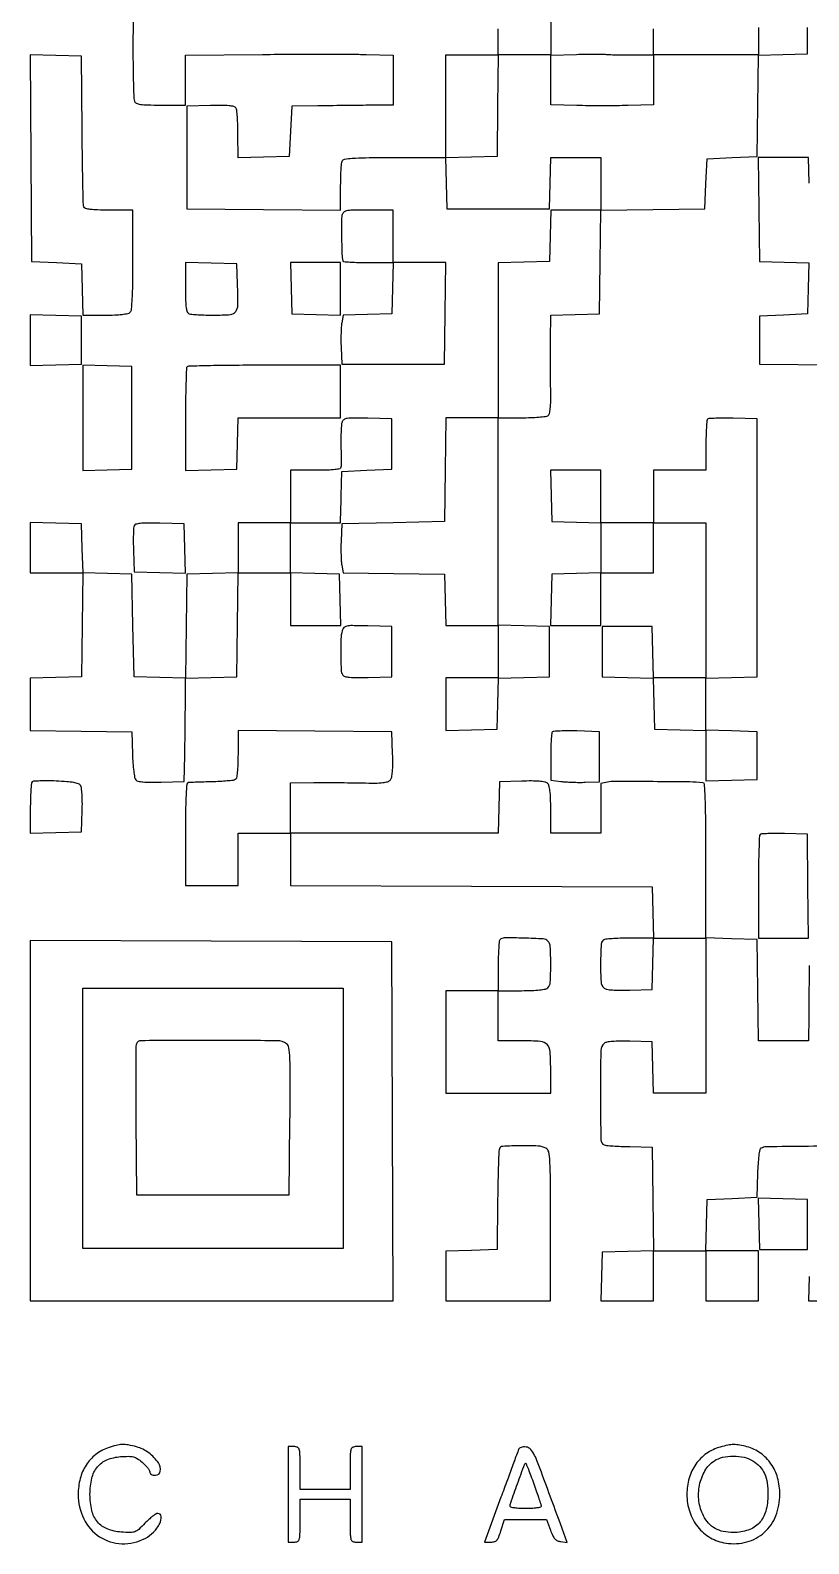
# Model space of a CAD drawing. Extents: x 179 to 1071, y 112 to 1107.
# Drawn here: x 179 to 505, y 112 to 746 of the extents above; entities that cross this region are included whole.
import ezdxf

# ---------------------------------------------------------------- set-up
doc = ezdxf.new("R2010")
doc.units = 0

msp = doc.modelspace()

# ---------------------------------------------------------------- linework, layer by layer
for points in [[(397, 758), (397, 736), (386, 736), (375, 736), (375, 746.954687)], [(484, 747.534983), (484, 736), (462, 736), (440, 736), (440, 747)], [(505.216168, 682.25), (504.932337, 693), (494.446666, 693), (483.960995, 693), (484.230498, 671.25), (484.5, 649.5), (494.783473, 649.214647), (505.066946, 648.929295), (504.783473, 638.214647), (504.5, 627.5), (494.5, 627), (484.5, 626.5), (484.5, 616.5), (484.5, 606.5), (516.75, 606.236147)], [(505.215017, 224.25), (504.930034, 214), (515.965017, 214)]]:
    msp.add_lwpolyline(points)
for points in [[(222.046463, 749.82909, 0.001966), (222, 738.0144, 0.002849), (222.044004, 730.293024, 0.004229), (222.178303, 723.530105, 0.00193), (222.363517, 717.775385, 0.082782), (222.606989, 716.581787, 0.205218), (223.398405, 715.76761, 0.063068), (225.086379, 715.30265, 0.030363), (228.039857, 715.059586, 0.005351), (233.606989, 715), (244, 715), (244, 725.473224), (244, 735.946448), (276.25, 736.223224, -0.00114), (289.421914, 736.306246, -0.001211), (302.33125, 736.326934, -0.001151), (313.444357, 736.292249, -0.005584), (319.75, 736.187616), (331, 735.875232), (331, 725.437616), (331, 715), (320.75, 714.902492, 0.000362), (316.032594, 714.8542, 0.000201), (310.279688, 714.788832, 0.0002), (304.45558, 714.717978, 0.000324), (299.5, 714.652492), (288.5, 714.5), (288, 704), (287.5, 693.5), (276.75, 693.216168), (266, 692.932337), (265.984687, 702.716168, 0.007729), (265.919289, 706.557744, 0.010646), (265.733781, 710.004417, 0.007548), (265.475676, 712.859509, 0.11554), (265.152042, 713.788231, 0.19692), (264.294865, 714.395734, 0.033714), (262.282937, 714.721018, 0.023663), (259.195195, 714.861823, 0.006827), (254.417355, 714.788231), (244.5, 714.5), (244.5, 693), (244.5, 671.5), (276.75, 671.236147), (309, 670.972294), (309, 680.404359, -0.005942), (309.044305, 684.132231, -0.007822), (309.178303, 687.530406, -0.005904), (309.367885, 690.36157, -0.072059), (309.606989, 691.418213, -0.258602), (310.66196, 692.303692, -0.030077), (313.829945, 692.724381, -0.015924), (319.472196, 692.950419, -0.002049), (331.573157, 693), (352.932337, 693), (353.216168, 682.25), (353.5, 671.5), (375, 671.5), (396.5, 671.5), (396.783832, 682.25), (397.067663, 693), (407.533832, 693), (418, 693), (418, 682), (418, 671), (407.533832, 671), (397.067663, 671), (396.783832, 660.25), (396.5, 649.5), (385.75, 649.216168), (375, 648.932337), (375, 616.466168), (375, 584), (364.019502, 584), (353.039005, 584), (352.769502, 562.25), (352.5, 540.5), (331, 540), (309.5, 539.5), (309.192221, 532.5, 0.009322), (309.118419, 529.583091, 0.008787), (309.150921, 526.607369, 0.008782), (309.272364, 523.972652, 0.02997), (309.483826, 522.269767), (310.08321, 519.039533), (331.291605, 518.769767), (352.5, 518.5), (352.783832, 507.75), (353.067663, 497), (364.033832, 497), (375, 497), (375, 486), (375, 475), (364, 475), (353, 475), (353, 463.966168), (353, 452.932337), (363.75, 453.216168), (374.5, 453.5), (374.783492, 464.216508), (375.066984, 474.933016), (385.783492, 475.216508), (396.5, 475.5), (396.5, 486), (396.5, 496.5), (385.75, 496.783832), (375, 497.067663), (375, 540.533832), (375, 584), (384.75, 584.015313, 0.008004), (388.581685, 584.082675, 0.010951), (392.027019, 584.274045, 0.007932), (394.878607, 584.540737, 0.114466), (395.83134, 584.874601, 0.193848), (396.471474, 585.76587, 0.034234), (396.829839, 587.835353, 0.023412), (397.010474, 591.045587, 0.006434), (396.992893, 596.109288, -0.001943), (396.934136, 600.827344, -0.001155), (396.898962, 606.44839, -0.001156), (396.889794, 612.052753, -0.001996), (396.911553, 616.715017), (397, 626.930034), (407.25, 627.215017), (417.5, 627.5), (417.769448, 649.230552), (418.038896, 670.961104), (439.769448, 671.230552), (461.5, 671.5), (462, 682), (462.5, 692.5), (473, 693), (483.5, 693.5), (483.769787, 714.715235), (484.039573, 735.930471), (494.269787, 736.215235), (504.5, 736.5), (504.5, 747.5)], [(505.322108, 354.5, 0.000681), (505.248714, 349.544418, 0.000421), (505.17529, 343.720312, 0.000422), (505.112467, 337.967405, 0.00076), (505.072108, 333.25), (505, 323), (494.519888, 323), (484.039775, 323), (483.769888, 344.25), (483.5, 365.5), (472.75, 365.783832), (462, 366.067663), (462, 398.533832, 0.001612), (461.946938, 414.992971, 0.007973), (461.739435, 424.257798, 0.005595), (461.434371, 430.412141, 0.36865), (460.75, 431.122024, 0.021372), (455.213991, 431.424436, 0.001538), (439.854687, 431.558955, 0.00085), (423.774953, 431.622975, 0.046288), (420.75, 431.349293), (418, 430.841089), (418, 420.420545), (418, 410), (407.5, 410), (397, 410), (397, 419.877555, 0.007345), (396.929838, 424.653266, 0.024181), (396.685192, 427.794146, 0.035127), (396.271246, 429.875583, 0.154085), (395.600715, 430.916414, 0.132968), (394.513859, 431.412685, 0.020746), (392.150171, 431.703614, 0.018924), (388.957683, 431.84141, 0.009044), (384.850715, 431.788859), (375.5, 431.5), (375.216168, 420.75), (374.932337, 410), (353.466168, 409.964286, -0.000133), (335.025778, 409.938495, -0.000283), (320.784342, 409.930423, -0.000357), (309.043755, 409.938817, -0.000493), (298.5, 409.964286), (288, 410), (288, 420.5), (288, 431), (297.75, 431.136688, -0.003057), (302.242778, 431.172203, -0.001688), (307.733241, 431.163502, -0.001683), (313.299076, 431.117164, -0.002704), (318.044012, 431.036024, 0.005921), (323.505002, 430.977776, 0.026386), (326.704713, 431.150519, 0.046163), (328.708593, 431.554545, 0.147776), (329.83287, 432.298621, 0.125695), (330.384361, 433.462066, 0.026178), (330.702765, 435.717885, 0.021055), (330.8471, 438.8689, 0.008638), (330.788859, 443.149285), (330.5, 452.5), (298.25, 452.763853), (266, 453.027706), (266, 443.07287, -0.007985), (265.930179, 438.701395, -0.019217), (265.702616, 435.472954, -0.019568), (265.357905, 433.159775, -0.210572), (264.833894, 432.397341, -0.108379), (264.000724, 432.104811, -0.007361), (261.488813, 431.834951, -0.01027), (258.456871, 431.617006, -0.007511), (255.083894, 431.49486, 0.001402), (251.704817, 431.413821, 0.001902), (248.654331, 431.32049, 0.001265), (246.09418, 431.225927, 0.021286), (245.25, 431.156536, 0.34902), (244.590877, 430.483041, 0.01134), (244.266355, 426.452048, 0.011845), (244.055182, 420.237422, 0.00257), (244, 409.5), (244, 388), (255, 388), (266, 388), (266, 399), (266, 410), (277, 410), (288, 410), (288, 399.006286), (288, 388.012572), (363.75, 387.756286), (439.5, 387.5), (439.783832, 376.75), (440.067663, 366), (430.615619, 366, 0.00593), (426.880092, 365.955696, 0.007809), (423.475463, 365.821697, 0.005887), (420.638889, 365.632128, 0.0721), (419.581787, 365.393011, 0.291576), (418.184254, 363.50405, 0.015142), (417.87348, 355.593716, 0.016944), (418.069793, 347.71109, 0.207735), (419.399285, 345.083586, 0.132968), (420.486141, 344.587315, 0.020746), (422.849829, 344.296386, 0.018924), (426.042317, 344.15859, 0.009044), (430.149285, 344.211141), (439.5, 344.5), (439.783832, 355.25), (440.067663, 366), (451.033832, 366), (462, 366), (462, 333.5), (462, 301), (451.033832, 301), (440.067663, 301), (439.783832, 311.75), (439.5, 322.5), (430.149285, 322.788859, 0.009044), (426.042317, 322.84141, 0.018924), (422.849829, 322.703614, 0.020746), (420.486141, 322.412685, 0.132968), (419.399285, 321.916414, 0.21941), (417.974523, 318.937306, 0.003712), (417.849713, 300.303682, 0.003116), (417.980784, 281.46756, 0.306927), (419.430195, 279.388413, 0.070041), (420.402427, 279.164303, 0.004988), (423.177963, 278.950933, 0.006948), (426.506234, 278.774857, 0.005185), (430.180195, 278.669798), (439.5, 278.5), (439.769408, 256.784029), (440.038815, 235.068057), (429.269408, 234.784029), (418.5, 234.5), (418.215017, 224.25), (417.930034, 214), (428.965017, 214), (440, 214), (440, 224.5), (440, 235), (451, 235), (462, 235), (462, 224.5), (462, 214), (473, 214), (484, 214), (484, 224.5), (484, 235), (472.966168, 235), (461.932337, 235), (462.216168, 245.75), (462.5, 256.5), (473, 257), (483.5, 257.5), (483.788805, 267.464966, -0.009185), (483.978344, 271.465495, -0.015642), (484.302506, 274.797089, -0.011428), (484.70247, 277.423379, -0.213988), (485.160452, 278.099165, -0.13594), (487.320716, 278.728202, -0.001145), (504.929603, 278.919042, -0.001586), (522.196447, 279.011854, -0.092414)]]:
    msp.add_lwpolyline(points, format="xyb")
for points in [[(179.239352, 692.78394), (179.5, 649.5), (190, 649), (200.5, 648.5), (200.783832, 637.75), (201.067663, 627), (210.333832, 627, 0.009429), (214.340542, 627.075567, 0.019113), (217.4843, 627.314752, 0.01999), (219.820105, 627.677649, 0.14891), (220.8, 628.2, 0.175156), (221.391927, 629.461896, 0.00933), (221.721154, 633.954487, 0.010454), (221.937931, 640.406919, 0.003169), (222, 650.2), (222, 671), (211.968615, 671, -0.006687), (207.143254, 671.064539, -0.024254), (204.083888, 671.295185, -0.034895), (202.136957, 671.676706, -0.23972), (201.434434, 672.310267, -0.085622), (201.226821, 673.358221, -0.000619), (201.015937, 682.32419, -0.002335), (200.834856, 692.606317, -0.001491), (200.715819, 704.560267), (200.5, 735.5), (189.739352, 735.78394), (178.978704, 736.067879)], [(430.581787, 736), (440, 736), (440, 725.564338), (440, 715.128677), (429.400107, 714.814338, -0.004692), (424.554047, 714.716137, -0.002696), (418.712026, 714.6841, -0.002693), (412.841483, 714.71519, -0.004492), (407.900107, 714.812384), (397, 715.124768), (397, 725.528552), (397, 735.932337), (407.75, 736.24437, -0.002733), (411.96509, 736.343665, -0.003822), (415.7334, 736.383022, -0.002319), (418.903192, 736.377195, -0.049905), (419.831787, 736.278202, 0.042575), (420.739509, 736.167982, 0.002465), (423.538962, 736.081722, 0.003733), (426.877126, 736.020268, 0.002735)], [(309.564029, 668.75, 0.052474), (309.322294, 666.407041, 0.003242), (309.382006, 659.402264, 0.003708), (309.537487, 652.46968, 0.042166), (309.849214, 649.75, 0.332344), (310.185591, 649.448562, 0.004718), (313.05002, 649.220312, 0.01085), (316.484495, 649.054023, 0.00667), (320.533832, 649), (331.067663, 649), (330.783832, 638.25), (330.5, 627.5), (320.288831, 627.215446), (310.077661, 626.930891), (309.481052, 623.715446, 0.030047), (309.270626, 622.018638, 0.00876), (309.150106, 619.388287, 0.008769), (309.118216, 616.415823, 0.009283), (309.192221, 613.5), (309.5, 606.5), (331, 606.5), (352.5, 606.5), (352.769888, 627.75), (353.039775, 649), (342.019888, 649), (331, 649), (331, 660), (331, 671), (320.519052, 671, 0.003621), (313.889173, 670.951984, 0.047056), (311.438963, 670.685023, 0.152909), (310.229783, 670.014936, 0.139298)], [(244, 638.640821, 0.005326), (244.059521, 633.053621, 0.03028), (244.302479, 630.091792, 0.062919), (244.767294, 628.399526, 0.205485), (245.581787, 627.606989, 0.070903), (246.625722, 627.368235, 0.006355), (249.313053, 627.178303, 0.008172), (252.539052, 627.044332, 0.00629), (256.062735, 627, 0.018396), (262.797882, 627.247889, 0.216958), (265.039599, 628.475084, 0.161461), (265.93815, 631.164284, 0.009253), (265.795054, 640), (265.5, 648.5), (254.75, 648.783832), (244, 649.067663)], [(244.666667, 605.333333, 0.189801), (244.3961, 604.711254, 0.001218), (244.195833, 598.585895, 0.004643), (244.048092, 591.538437, 0.002919), (244, 583.299502), (244, 561.932337), (254.75, 562.216168), (265.5, 562.5), (265.783832, 573.25), (266.067663, 584), (287.533832, 584), (309, 584), (309, 595), (309, 606), (277.166667, 606, 0.00196), (264.914556, 605.951968, 0.003167), (254.488542, 605.804167, 0.00057), (245.302543, 605.605252, 0.192996)], [(309.566807, 582.21049, 0.057887), (309.343827, 581.061517, 0.00756), (309.191861, 578.570083, 0.008714), (309.107494, 575.597391, 0.00719), (309.118381, 572.42637, -0.001773), (309.162999, 569.299259, -0.00237), (309.179978, 566.461184, -0.00165), (309.175083, 564.081611, -0.024531), (309.129791, 563.25, -0.314515), (308.605545, 562.643644, -0.032862), (306.653411, 562.282852, -0.023176), (303.524501, 562.061227, -0.006093), (298.5, 562), (288, 562), (288, 551), (288, 540), (277, 540), (266, 540), (266, 529.533832), (266, 519.067663), (255.25, 518.783832), (244.5, 518.5), (244.230404, 496.716367), (243.960808, 474.932734), (233.230404, 475.216367), (222.5, 475.5), (222, 497), (221.5, 518.5), (211.284601, 518.784601), (201.069202, 519.069202), (200.784601, 529.284601), (200.5, 539.5), (189.75, 539.783832), (179, 540.067663), (179, 529.533832), (179, 519), (190.019502, 519), (201.039005, 519), (200.769502, 497.25), (200.5, 475.5), (189.75, 475.216168), (179, 474.932337), (179, 463.986056), (179, 453.039775), (200.25, 452.769888), (221.5, 452.5), (221.790118, 443.054124, 0.009941), (221.977975, 439.343588, 0.013554), (222.304236, 436.010384, 0.01037), (222.704917, 433.274446, 0.132407), (223.132908, 432.339856, 0.167678), (224.095359, 431.755311, 0.030434), (226.191022, 431.432811, 0.02274), (229.289227, 431.289042, 0.007523), (233.84279, 431.353465), (243.5, 431.635467), (243.704554, 442.567734, 0.001122), (243.786258, 447.529528, 0.000668), (243.86237, 453.436521, 0.000669), (243.922472, 459.323, 0.001158), (243.954554, 464.216168), (244, 474.932337), (254.75, 475.216168), (265.5, 475.5), (265.769502, 497.25), (266.039005, 519), (277.019502, 519), (288, 519), (288, 508), (288, 497), (298.533832, 497), (309.067663, 497), (308.783832, 507.75), (308.5, 518.5), (298.25, 518.784983), (288, 519.069966), (288, 529.534983), (288, 540), (298.5, 540), (309, 540), (309.111066, 545.75, -0.000597), (309.16368, 548.315351, -0.000388), (309.230318, 551.279688, -0.00039), (309.29986, 554.172908, -0.000742), (309.361066, 556.5), (309.5, 561.5), (320, 562), (330.5, 562.5), (330.5, 573), (330.5, 583.5), (320.328217, 583.78412, 0.004367), (314.335144, 583.899146, 0.038934), (311.706415, 583.721777, 0.107799), (310.322338, 583.200855, 0.173903)], [(462.699448, 583.366114, 0.177451), (462.419778, 582.762931, 0.004898), (462.205463, 579.836713, 0.009512), (462.050668, 576.343898, 0.006317), (462, 572.333333), (462, 562), (451, 562), (440, 562), (440, 551), (440, 540), (429, 540), (418, 540), (418, 551), (418, 562), (407.466168, 562), (396.932337, 562), (397.216168, 551.25), (397.5, 540.5), (407.75, 540.215017), (418, 539.930034), (418, 529.5), (418, 519.069966), (407.75, 518.784983), (397.5, 518.5), (397.216168, 507.75), (396.932337, 497), (407.466168, 497), (418, 497), (418, 508), (418, 519), (429, 519), (440, 519), (440, 529.5), (440, 540), (451, 540), (462, 540), (462, 507.5), (462, 475), (451.033832, 475), (440.067663, 475), (439.783832, 485.75), (439.5, 496.5), (429, 496.5), (418.5, 496.5), (418.5, 486), (418.5, 475.5), (429.216508, 475.216508), (439.933016, 474.933016), (440.216508, 464.216508), (440.5, 453.5), (451.25, 453.216168), (462, 452.932337), (462, 442.432337), (462, 431.932337), (472.75, 432.216168), (483.5, 432.5), (483.5, 442.5), (483.5, 452.5), (472.75, 452.783832), (462, 453.067663), (462, 464), (462, 474.932337), (472.75, 475.216168), (483.5, 475.5), (483.5, 529.5), (483.5, 583.5), (473.449448, 583.782781, 0.006672), (469.547259, 583.840477, 0.010046), (466.145783, 583.777033, 0.005301), (463.300668, 583.636532, 0.183378)], [(222.44069, 538.706038, 0.08044), (222.24673, 537.777249, 0.005694), (222.156546, 535.121982, 0.007919), (222.135127, 531.937236, 0.005886), (222.208575, 528.420857), (222.5, 519.5), (233.285361, 519.21581), (244.070721, 518.931619), (243.785361, 529.21581), (243.5, 539.5), (233.232115, 539.785181, 0.005806), (228.041094, 539.869045, 0.026058), (225.006728, 539.724611, 0.044386), (223.172066, 539.374845, 0.236067)], [(309.639072, 494.783598, 0.05738), (309.118747, 491.272237, 0.010932), (309.050085, 484.804229, 0.007371), (309.221352, 478.215727, 0.131918), (309.847958, 476.211769, 0.19692), (310.705135, 475.604266, 0.033714), (312.717063, 475.278982, 0.023663), (315.804805, 475.138177, 0.006827), (320.582645, 475.211769), (330.5, 475.5), (330.5, 486), (330.5, 496.5), (320.375418, 496.783598, 0.003649), (313.903588, 496.917627, 0.049436), (311.551156, 496.716283, 0.157976), (310.35952, 496.069099, 0.125186)], [(397.700461, 452.367127, 0.175911), (397.420808, 451.768672, 0.00544), (397.20576, 449.017239, 0.010058), (397.050765, 445.722285, 0.006723), (397, 441.946877), (397, 432.227088), (401.25, 431.661377, 0.016758), (403.301223, 431.458017, 0.007463), (406.014062, 431.321231, 0.007378), (408.891941, 431.261658, 0.009906), (411.5, 431.297834), (417.5, 431.5), (417.5, 442), (417.5, 452.5), (407.950461, 452.783794, 0.007041), (404.240283, 452.841782, 0.010544), (401.000338, 452.778463, 0.005798), (398.297812, 452.637197, 0.182377)], [(179.75, 431.433331, 0.17298), (179.450672, 430.783818, 0.005502), (179.220313, 427.846519, 0.010068), (179.054365, 424.327739, 0.006748), (179, 420.299502), (179, 409.932337), (189.75, 410.216168), (200.5, 410.5), (200.754537, 419.5, 0.01005), (200.783581, 423.05284, 0.013338), (200.658856, 426.28244, 0.010655), (200.427612, 428.946473, 0.116998), (200.071382, 429.950858, 0.169774), (199.163675, 430.656333, 0.036481), (197.204441, 431.159565, 0.025683), (194.243127, 431.538086, 0.008241), (189.816846, 431.800856, 0.007982), (186.192397, 431.8982, 0.011846), (183.016511, 431.85754, 0.007065), (180.383088, 431.724114, 0.184975)], [(484.700461, 409.367127, 0.189277), (484.416395, 408.715812, 0.00134), (484.20576, 402.60576, 0.004874), (484.05054, 395.561626, 0.003071), (484, 387.333333), (484, 366), (494.519502, 366), (505.039005, 366), (504.769502, 387.75), (504.5, 409.5), (494.950461, 409.783794, 0.007041), (491.240283, 409.841782, 0.010544), (488.000338, 409.778463, 0.005798), (485.297812, 409.637197, 0.182377)], [(375.666667, 365.333333, 0.178563), (375.399803, 364.754503, 0.004516), (375.195833, 361.827083, 0.009111), (375.048276, 358.341612, 0.006022), (375, 354.333333), (375, 344), (364, 344), (353, 344), (353, 322.5), (353, 301), (375, 301), (397, 301), (397, 310.065741, 0.014506), (396.756305, 318.463935, 0.174589), (395.50496, 321.393275, 0.189883), (392.719525, 322.725392, 0.0177), (384.964816, 323), (375, 323), (375, 333.5), (375, 344), (384.8, 344, 0.008695), (389.071747, 344.074295, 0.018472), (392.369558, 344.311224, 0.019349), (394.799696, 344.671932, 0.150969), (395.8, 345.2, 0.186179), (396.832002, 347.52808, 0.012279), (397.01552, 355, 0.012279), (396.832002, 362.47192, 0.186179), (395.8, 364.8, 0.184841), (393.848905, 365.670935, 0.006951), (385.708613, 365.999859, 0.006657), (377.535309, 366.107508, 0.198875)], [(223.453816, 321.740243, 0.089548), (223.261817, 320.729866, 0.000598), (223.19019, 311.747155, 0.00234), (223.168607, 301.460077, 0.00149), (223.235201, 289.490243), (223.5, 258.5), (255.5, 258.5), (287.5, 258.5), (287.765726, 289.5, 0.001225), (287.879013, 308.006621, 0.012082), (287.71941, 315.793845, 0.024457), (287.315418, 320.099227, 0.201729), (286.324597, 321.75, 0.157681), (282.495237, 323.016106, 0.001671), (254.221233, 323.106234, 0.001077), (225.335041, 323.03952, 0.309316)], [(375.474955, 277.75, 0.079337), (375.282691, 276.78105, 0.001128), (375.073173, 270.845312, 0.003098), (374.888033, 263.947003, 0.002033), (374.75634, 256), (374.5, 235.5), (363.75, 235.216168), (353, 234.932337), (353, 224.466168), (353, 214), (374.971999, 214), (396.943997, 214), (396.926485, 245.489174, 0.001068), (396.873566, 265.150501, 0.013441), (396.638265, 272.56911, 0.033524), (396.146449, 276.463897, 0.225396), (395.020228, 277.989174, 0.111886), (391.73448, 278.893413, 0.014487), (384.405886, 279.016074, 0.009322), (376.883686, 278.783719, 0.300334)], [(211.655189, 152.541351, 0.080565), (206.385876, 149.640227, 0.0836), (202.381089, 145.253553, 0.079489), (199.89232, 139.596591, 0.064042), (199.043924, 133, 0.114333), (201.42773, 122.711394, 0.134444), (208.025743, 115.22851, 0.139423), (217.312653, 112.316892, 0.126672), (227.127149, 114.565751, 0.08108), (230.621996, 117.162691, 0.074502), (233.23016, 120.806747, 0.135657), (233.829113, 123.719445, 0.394763), (232.459945, 125, 0.140765), (231.635069, 124.763078, 0.021802), (230.220178, 123.788889, 0.022852), (228.612356, 122.455726, 0.018099), (226.997839, 120.877068, -0.016094), (224.405629, 118.322027, -0.097824), (222.808317, 117.340584, -0.093322), (220.925607, 117.017726, -0.013985), (217.075367, 117.188167, -0.075192), (211.190959, 118.518316, -0.127543), (207.123851, 121.459659, -0.116591), (204.771578, 126.221584, -0.056731), (204, 133, -0.056831), (204.767076, 139.726949, -0.114325), (207.100396, 144.499378, -0.126492), (211.105275, 147.460968, -0.078382), (216.83529, 148.794467, -0.015546), (220.174199, 148.931834, -0.064817), (222.169141, 148.692451, -0.080581), (223.814743, 147.977823, -0.032261), (225.797816, 146.516673, -0.023743), (227.023656, 145.381572, -0.028491), (228.059359, 144.199198, -0.029203), (228.80003, 143.125828, -0.137258), (229, 142.411106, 0.158292), (229.183738, 141.845271, 0.107656), (229.692915, 141.391111, 0.080618), (230.490574, 141.097249, 0.048059), (231.5, 141, 0.374095), (233.456794, 142.702281, 0.185538), (232.656263, 146.1521, 0.085105), (228.594809, 150.385095, 0.091621), (223.453076, 152.891347, 0.022282), (220.037686, 153.677559, 0.052888), (217.440816, 153.875357, 0.054065), (214.894783, 153.52258, 0.024202)], [(287, 133), (287, 113), (289.5, 113, 0.104331), (290.950811, 113.306062, 0.224677), (291.680556, 114.15, 0.064117), (291.955995, 116.064536, 0.003707), (292, 122), (292, 131), (302.5, 131), (313, 131), (313, 122, 0.003707), (313.044005, 116.064536, 0.064117), (313.319444, 114.15, 0.224677), (314.049189, 113.306062, 0.104331), (315.5, 113), (318, 113), (318, 133), (318, 153), (315.5, 153, 0.104331), (314.049189, 152.693938, 0.224677), (313.319444, 151.85, 0.064117), (313.044005, 149.935464, 0.003707), (313, 144), (313, 135), (302.5, 135), (292, 135), (292, 144, 0.003707), (291.955995, 149.935464, 0.064117), (291.680556, 151.85, 0.224677), (290.950811, 152.693938, 0.104331), (289.5, 153), (287, 153)], [(383.524624, 151.816971, -0.003228), (383.172309, 150.837234, -0.000053), (381.168985, 145.379048, -0.000138), (378.836234, 139.030808, -0.000092), (376.157007, 131.75), (369.253395, 113), (371.95113, 113, 0.06861), (373.451441, 113.206848, 0.144998), (374.436031, 113.826884, 0.08909), (375.209537, 115.108276, 0.01607), (376.123985, 117.75), (377.599106, 122.5), (386.415741, 122.5), (395.232376, 122.5), (396.888876, 118, 0.020983), (397.857751, 115.673956, 0.074349), (398.748167, 114.329786, 0.107117), (399.801178, 113.571833, 0.07379), (401.225411, 113.18814), (403.905445, 112.876279), (401.035876, 120.68814, 0.000537), (392.555065, 143.699098, 0.016612), (390.252935, 149.341248, 0.080455), (388.632291, 151.808472, 0.179675), (386.66395, 152.816971, 0.043897), (385.56766, 152.85008, 0.06279), (384.612087, 152.673268, 0.078093), (383.900577, 152.316979, 0.154188)], [(468, 152.825051, 0.082973), (462.229668, 150.091323, 0.087577), (457.785311, 145.670814, 0.084144), (454.998754, 139.835101, 0.06951), (454.043924, 133, 0.078833), (455.215742, 125.613888, 0.09058), (458.605772, 119.339272, 0.094113), (463.868675, 114.842048, 0.092913), (470.43733, 112.561669, 0.103333), (479.163545, 113.06034, 0.118809), (486.472538, 117.048777, 0.115539), (491.300839, 124.035556, 0.093936), (493, 133, 0.068485), (492.050619, 139.898808, 0.082904), (489.277386, 145.805739, 0.087414), (484.881313, 150.260609, 0.086907), (479.218945, 152.955994, 0.02378), (476.178509, 153.646595, 0.046902), (473.712138, 153.849451, 0.045406), (471.199894, 153.591242, 0.020927)], [(389.905427, 137.44773, -0.003299), (391.091098, 134.102149, -0.004772), (392.090969, 131.129293, -0.002537), (392.899033, 128.605205, -0.076337), (393, 127.94773, -0.351457), (392.700628, 127.574437, -0.018532), (391.090625, 127.278396, -0.022503), (388.991939, 127.068279, -0.013697), (386.5, 127, -0.013697), (384.008061, 127.068279, -0.022503), (381.909375, 127.278396, -0.018532), (380.299372, 127.574437, -0.351457), (380, 127.94773, -0.085076), (380.265095, 129.494437, -0.001531), (383.090399, 137.41712, -0.000574), (386.087404, 145.710741, -0.315617), (386.5, 146, -0.305971), (386.667481, 145.886926, -0.001037), (387.628571, 143.487771, -0.00493), (388.69658, 140.726711, -0.00301)], [(481.701451, 147.040484, -0.070727), (484.588905, 144.663348, -0.081331), (486.538999, 141.677156, -0.06886), (487.642756, 137.819841, -0.035462), (487.996262, 132.79966, -0.066575), (487.07357, 125.931698, -0.11954), (484.339822, 120.98013, -0.127121), (479.780081, 118.021923, -0.080831), (473.5, 117, -0.050425), (469.299732, 117.424676, -0.077183), (465.875474, 118.696363, -0.082141), (463.14681, 120.874033, -0.065487), (461.009811, 123.980769, -0.087788), (459.11556, 130.17855, -0.079147), (459.360396, 136.888205, -0.083257), (461.622323, 142.887189, -0.115837), (465.551396, 147.04314, -0.091644), (469.024155, 148.511517, -0.054408), (473.50517, 148.999822, -0.053939), (478.044828, 148.507904, -0.083149)]]:
    msp.add_lwpolyline(points, format="xyb", close=True)
for points in [[(374.769888, 714.75), (374.5, 693.5), (363.75, 693.216168), (353, 692.932337), (353, 714.466168), (353, 736), (364.019888, 736), (375.039775, 736)], [(288.216168, 638.25), (288.5, 627.5), (298.75, 627.215017), (309, 626.930034), (309, 637.965017), (309, 649), (298.466168, 649), (287.932337, 649)], [(179, 616.5), (179, 605.932337), (189.75, 606.216168), (200.5, 606.5), (200.5, 616.5), (200.5, 626.5), (189.75, 626.783832), (179, 627.067663)], [(201, 584), (201, 561.930034), (211.25, 562.215017), (221.5, 562.5), (221.5, 584), (221.5, 605.5), (211.25, 605.784983), (201, 606.069966)], [(179, 289.506286), (179, 214), (255.006326, 214), (331.012652, 214), (330.756326, 289.25), (330.5, 364.5), (254.75, 364.756286), (179, 365.012572)], [(310, 290.5), (310, 236), (255.5, 236), (201, 236), (201, 290.5), (201, 345), (255.5, 345), (310, 345)], [(484.21581, 246.285361), (484.5, 235.5), (494.5, 235.5), (504.5, 235.5), (504.5, 246), (504.5, 256.5), (494.21581, 256.785361), (483.931619, 257.070721)]]:
    msp.add_lwpolyline(points, close=True)

doc.saveas('drawing.dxf')
